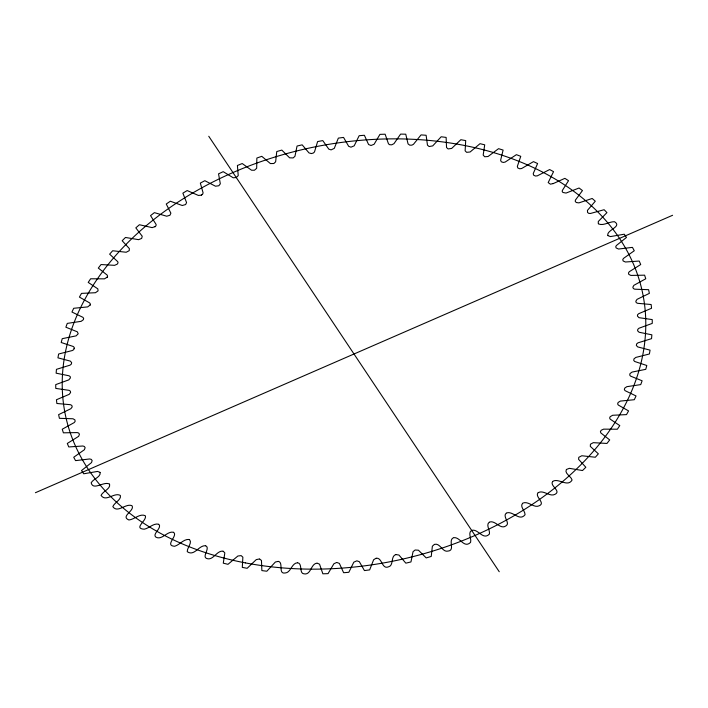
<?xml version="1.0" encoding="UTF-8"?>
<svg xmlns="http://www.w3.org/2000/svg" width="708" height="708" viewBox="0 0 708 708"><rect width="100%" height="100%" fill="white"/><g stroke="black" fill="none" stroke-linecap="round" stroke-linejoin="round"><path stroke-width="1.06" d="M236.091 177.69L238.224 175.611L237.41 165.486L242.225 163.539L251.535 170.221L254.455 170.239L256.685 168.283L256.845 158.043L261.792 156.326L270.403 163.575L273.872 163.504L275.633 161.796L276.757 151.556L281.802 150.087L289.625 157.831L293.139 157.919L294.953 156.318L297.041 146.052L302.166 144.839L308.998 152.91L311.361 153.574L313.317 153.043L314.502 151.91L317.609 141.565L322.777 140.6L328.804 149.149L331.114 149.875L334.291 148.37L338.344 138.113L343.548 137.414L348.681 146.326L350.973 147.175L354.177 145.839L359.16 135.706L364.372 135.272L368.585 144.52L371.027 145.485L374.107 144.255L379.948 134.37L385.134 134.201L388.48 143.848L389.692 144.715L391.745 144.813L393.993 143.644L400.613 134.104L402.33 134.131L405.755 134.201L408.065 143.919L409.782 145.167L411.852 145.149L413.445 144.335L421.056 134.909L426.119 135.272L427.473 145.184L429.128 146.538L432.747 145.883L441.164 136.777L446.129 137.414L446.536 147.521L448.102 148.928L451.66 148.441L460.846 139.706L465.696 140.6L465.129 150.813L466.616 152.326L470.103 151.999L480.015 143.68L484.715 144.83L483.175 155.087L484.732 156.76L488.06 156.503L498.565 148.671L503.105 150.078L500.609 160.273L501.308 161.787L503.246 162.442L505.131 162.088L516.415 154.671L520.761 156.326L517.336 166.398L517.813 167.982L519.725 168.778L521.619 168.522L533.469 161.636L537.602 163.53L533.266 173.495L533.54 175.08L535.39 176.026L537.292 175.858L549.647 169.548L553.55 171.663L548.187 182.584L550.408 184.186L553.364 183.496M100.023 472.325L97.545 471.422L83.694 473.794L81.526 470.555L91.544 462.563L92.146 460.545L91.199 459.35L89.633 458.961L75.552 460.634L73.729 457.253L84.385 449.73L85.146 447.677L84.349 446.474L82.836 446.005L68.773 446.952L67.295 443.456L78.659 436.332L79.429 434.225L78.703 433.066L77.287 432.588L63.384 432.827L62.251 429.225L74.225 422.587L75.128 421.41L74.933 419.915L73.004 418.773L59.401 418.313L58.879 415.861L58.631 414.631L70.888 408.693L72.207 406.923L71.827 405.463L70.481 404.702L56.861 403.48L56.454 399.737L69.198 394.347L70.605 392.498L70.322 391.135L69.11 390.347L55.773 388.418L55.728 384.612L68.826 379.86L70.402 377.93L70.216 376.621L69.048 375.789L56.136 373.178L56.445 369.346L70.004 365.169L71.278 364.178L71.667 362.7L70.384 361.124L57.941 357.85L58.622 354.009L72.331 350.531L73.676 349.681L74.243 348.345M278.226 561.382L275.377 562.019L266.836 571.223L265.181 571.02L261.871 570.586L261.464 560.479L259.659 559.028M259.34 558.975L256.269 559.612L247.154 568.294L242.304 567.4L242.871 557.187L241.154 555.621L237.897 556.001L227.985 564.32L223.286 563.17L224.825 552.913L223.197 551.222M74.19 348.593L74.19 347.38L73.234 346.478L61.198 342.504L62.233 338.663L76.11 335.875L78.207 333.778L77.322 331.804L65.879 327.211L66.8 324.671L67.269 323.397L81.154 321.326L83.332 319.733L83.65 318.379L82.889 317.308L71.959 312.042L73.703 308.281L87.695 306.9L90.137 304.998M90.013 305.236L90.358 304.006L89.659 302.918L79.42 297.086L81.5 293.386L95.456 292.723L98.076 290.873L97.819 288.855L88.217 282.404L90.624 278.784L104.474 278.846L107.2 277.173M189.089 539.452C183.691 538.876 179.743 544.779 174.699 546.275C164.008 545.576 178.451 535.699 173.522 532.319M106.952 277.518L107.598 276.262L107.218 275.12L98.306 268.075L101.032 264.553L114.616 265.332L117.28 264.128L118.05 262.827L117.74 261.668L109.643 254.163L112.669 250.756L126.183 252.252L129.219 250.676L129.378 248.614L122.165 240.738L125.484 237.463L138.609 239.667L141.671 238.401L142.219 236.224L135.821 227.861L139.414 224.737L152.167 227.631L155.317 226.525M158.574 524.185C153.503 523.008 149.14 528.274 144.211 529.212C132.812 528.398 147.468 520.469 145.264 515.69C139.901 513.22 134.431 519.406 128.918 519.991C120.006 516.291 135.237 510.689 131.962 505.689C125.679 503.007 117.572 513.601 112.82 506.645C114.342 502.591 121.519 499.813 120.378 495.458C114.386 491.865 105.758 502.53 101.067 495.37C102.872 491.281 110.793 488.803 109.59 484.219M566.329 469.599C564.258 473.475 571.108 476.263 572.099 480.015C567.719 487.582 558.727 477.953 552.983 481.228M566.497 469.439L569.391 468.333L582.516 470.537L585.835 467.262L578.586 459.333L578.781 457.324L581.817 455.748L595.331 457.244L598.357 453.837L590.304 446.376L590.445 444.217L593.295 442.668L606.968 443.447L609.694 439.925L600.827 432.933L600.411 431.676L601.225 430.252L603.614 429.145L617.376 429.216L619.783 425.596L610.128 419.101L609.641 417.986L610.172 416.711L612.632 415.269L626.5 414.614L628.58 410.914L618.288 405.038L617.633 403.932L618.146 402.463L620.385 401.082L634.297 399.719L636.041 395.958L625.049 390.648L624.341 389.568L624.757 388.09L626.846 386.674L640.731 384.603L642.121 380.789L630.492 376.09L629.713 375.028L630.031 373.55L632.058 372.081L645.767 369.337L646.802 365.496L634.695 361.487L633.749 360.452L633.952 358.912L635.828 357.416L649.378 353.991L649.617 352.717L650.059 350.15L637.687 346.902L636.333 345.424L636.678 343.884L637.996 342.831L651.555 338.654L651.864 334.822L639.103 332.256L637.589 330.804L637.793 329.326L639.023 328.22L652.272 323.388L652.227 319.582L638.97 317.671L637.421 316.06L637.616 314.706L638.722 313.688L651.546 308.263L651.139 304.52L637.519 303.298L636.218 302.59L635.802 301.254L637.041 299.351L649.369 293.369L648.599 289.687L634.757 289.191L633.386 288.554L632.828 287.209L633.899 285.315L645.749 278.775L644.616 275.173L630.881 275.421L628.819 274.403L628.474 272.996L629.279 271.713L640.705 264.544L639.227 261.048L625.412 262.004L623.173 260.995L622.757 259.668L623.447 258.429L634.271 250.747L632.448 247.366L618.535 249.039L616.137 247.942L615.73 246.738L616.349 245.543L626.474 237.446L624.306 234.206L610.455 236.578L607.977 235.675M155.017 226.772L156.026 225.693L156.114 224.471L150.547 215.604L154.388 212.639L166.707 216.223L169.92 215.267L170.885 213.188L166.256 204.019L170.336 201.231L182.239 205.497L185.629 204.55L186.567 202.577L182.876 193.16L185.735 191.425L187.178 190.567L198.382 195.435L201.116 195.187L202.665 194.107L203.09 192.824L200.337 183.089L204.824 180.699L215.498 186.213L218.825 185.753L220.33 183.806L218.542 173.849L223.206 171.672L233.224 177.788L236.552 177.487M552.683 481.475C549.337 485.821 561.771 491.06 554.904 494.379C549.806 497.122 543.567 489.706 538.266 492.6M538.08 492.733C534.363 496.812 546.151 503.034 539.036 505.848C533.92 508.3 528.345 500.804 522.982 503.052M522.575 503.317C519.566 506.547 525.115 510.849 525.079 514.707C519.495 521.769 513.043 510.734 506.671 512.928M506.247 513.176C502.193 516.344 510.468 523.017 506.167 525.717C500.494 530.195 495.538 520.115 489.617 522.026M201.329 195.072L201.824 194.788M553.072 183.655L564.878 178.354L568.533 180.69L562.356 190.425L562.232 191.594L562.957 192.47L566.046 193.063L579.082 188.009L582.463 190.558L575.4 200.099L575.25 201.382L576.303 202.523L578.905 202.877L592.189 198.479L594.26 200.302L595.286 201.222L587.436 210.409L587.578 212.497L588.808 213.365L590.507 213.462L604.128 209.71L606.933 212.63L598.295 221.48L598.278 223.631M489.175 522.247C485.635 525 490.202 530.186 489.44 534.009C483.148 540.735 478.351 528.743 471.909 530.31M471.448 530.513C467.723 533.035 471.678 538.576 470.59 542.372C463.988 548.85 460.094 536.637 453.704 537.699M35.4 492.724L672.6 215.276M453.147 537.912C448.067 540.585 455.403 550.55 447.863 551.107C442.562 552.505 440.164 542.868 434.606 544.337M434.367 544.417L432.367 546.204L431.243 556.444L426.198 557.913L418.437 550.205L415.109 550.01L413.047 551.682L410.959 561.948L405.834 563.161L398.949 555.037L395.887 554.576M395.719 554.612C390.577 556.258 393.825 565.497 388.674 566.763C381.816 569.931 382.329 557.577 376.382 558.196M376.045 558.249L373.638 559.745L369.656 569.887L364.452 570.586L359.319 561.674L356.859 560.833L353.823 562.161L348.84 572.294L343.628 572.728L339.38 563.426L336.973 562.515M336.557 562.533L333.893 563.745L328.052 573.63L326.317 573.692L322.866 573.799L319.547 564.205L317.264 563.161M316.759 563.17C310.67 564.081 311.042 575.365 303.953 573.834C298.935 573.48 302.67 563.276 297.652 562.789M297.484 562.78C291.616 563.037 290.891 572.719 285.253 572.976C277.784 574.383 283.749 562.418 278.394 561.4M222.816 551.116C216.418 550.674 212.984 561.223 206.409 558.391C201.984 556.276 210.497 547.983 205.736 545.806M205.594 545.753C198.736 545.072 194.337 556.709 187.239 551.674C187.001 547.7 192.603 542.726 189.505 539.629M173.389 532.257C167.079 530.911 161.769 540.726 155.742 537.045C152.123 533.991 162.15 528.018 158.937 524.407M598.534 223.932C603.446 226.109 609.19 221.586 614.464 221.701C622.606 226.719 606.367 229.95 607.827 235.463M109.466 484.068C103.864 480.909 93.146 491.042 91.155 482.785C93.244 478.953 100.837 477.095 100.173 472.537M208.754 136.263L499.246 571.737M245.375 562.887A294.979 210.754 -12.1 0 0 642.846 294.201A294.979 210.754 -12.1 0 0 173.779 204.922A294.979 210.754 -12.1 0 0 245.375 562.887"/></g></svg>
